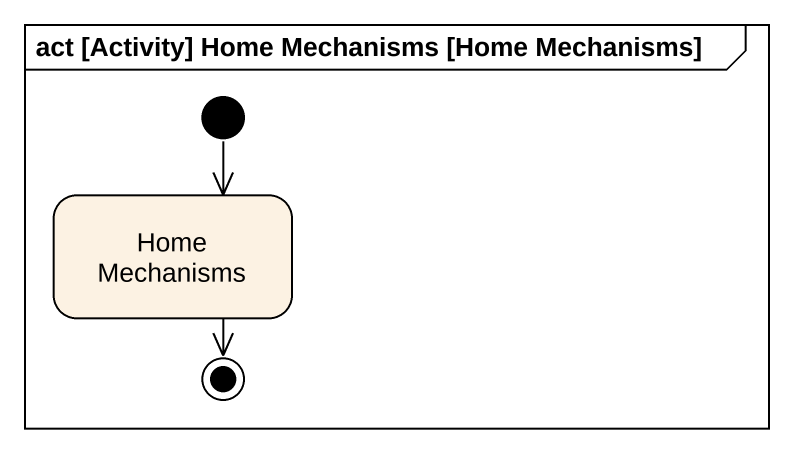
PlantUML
@startuml
mainframe act [Activity] Home Mechanisms [Home Mechanisms]
hide empty description
state "Home Mechanisms" as Home_Mechanisms
[*] --> Home_Mechanisms
Home_Mechanisms --> [*]
@enduml
